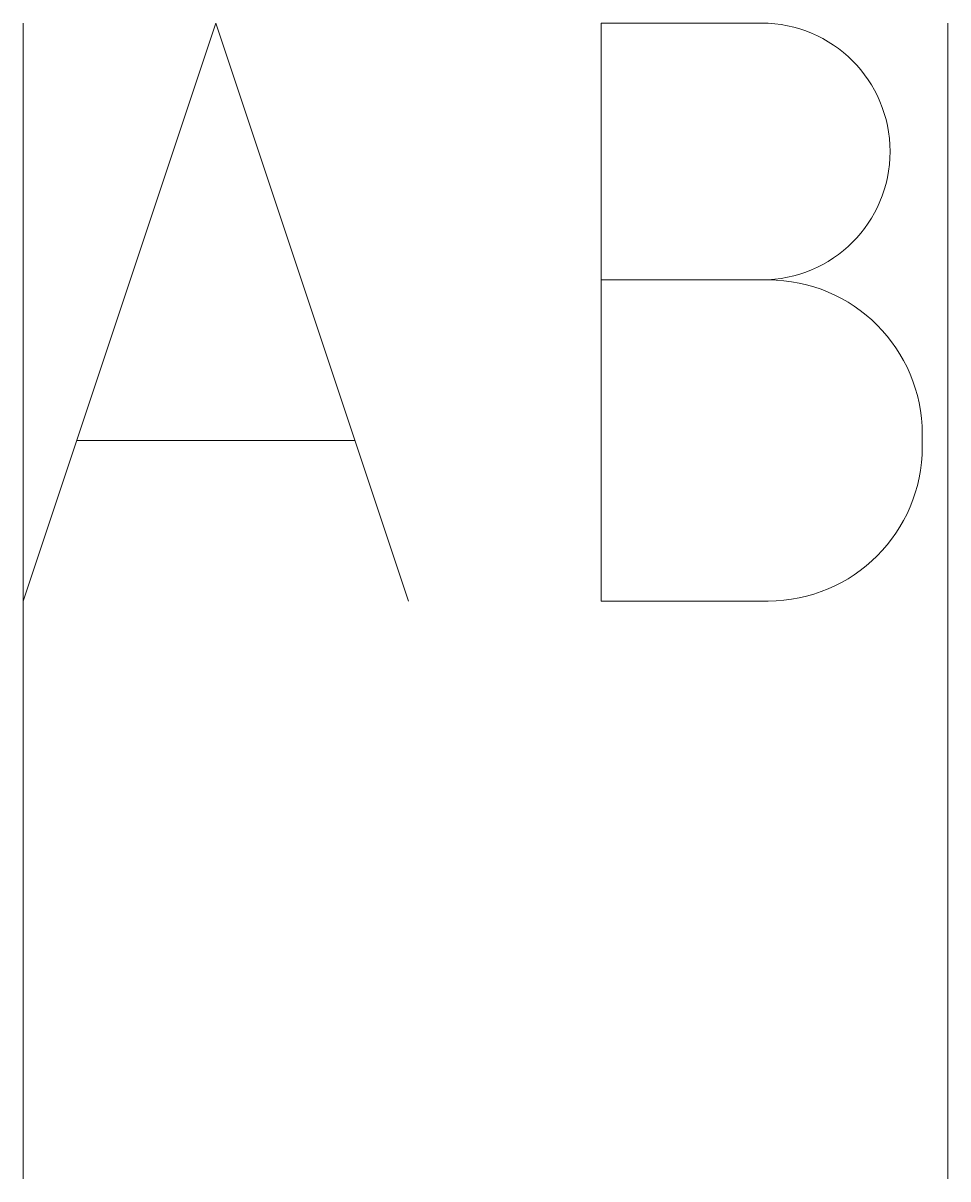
# Model space of a CAD drawing. Header units: millimetres. Extents: x 10 to 10.16, y 19.8 to 20.
import ezdxf

# ---------------------------------------------------------------- set-up
doc = ezdxf.new("R2010")
doc.units = ezdxf.units.MM
doc.layers.get('0').update_dxf_attribs({"lineweight": 0})

msp = doc.modelspace()

# ---------------------------------------------------------------- linework, layer by layer
at = {"color": 6, "true_color": 0xff00ff}
for p, q in [((10, 20), (10, 19.8)), ((10.16, 20), (10.16, 19.8))]:
    msp.add_line(p, q, dxfattribs=at)
at = {"flags": 128}
for points in [[(10, 19.9), (10.03333, 20), (10.06667, 19.9)], [(10.00926, 19.92778), (10.05741, 19.92778)]]:
    msp.add_lwpolyline(points, dxfattribs=at)
msp.add_lwpolyline([(10.1, 19.95556), (10.12889, 19.95556, -0.4142), (10.15556, 19.92889), (10.15556, 19.92667, -0.4142), (10.12889, 19.9), (10.1, 19.9), (10.1, 20), (10.12778, 20, -1), (10.12778, 19.95556)], format="xyb", dxfattribs=at)

doc.saveas('drawing.dxf')
